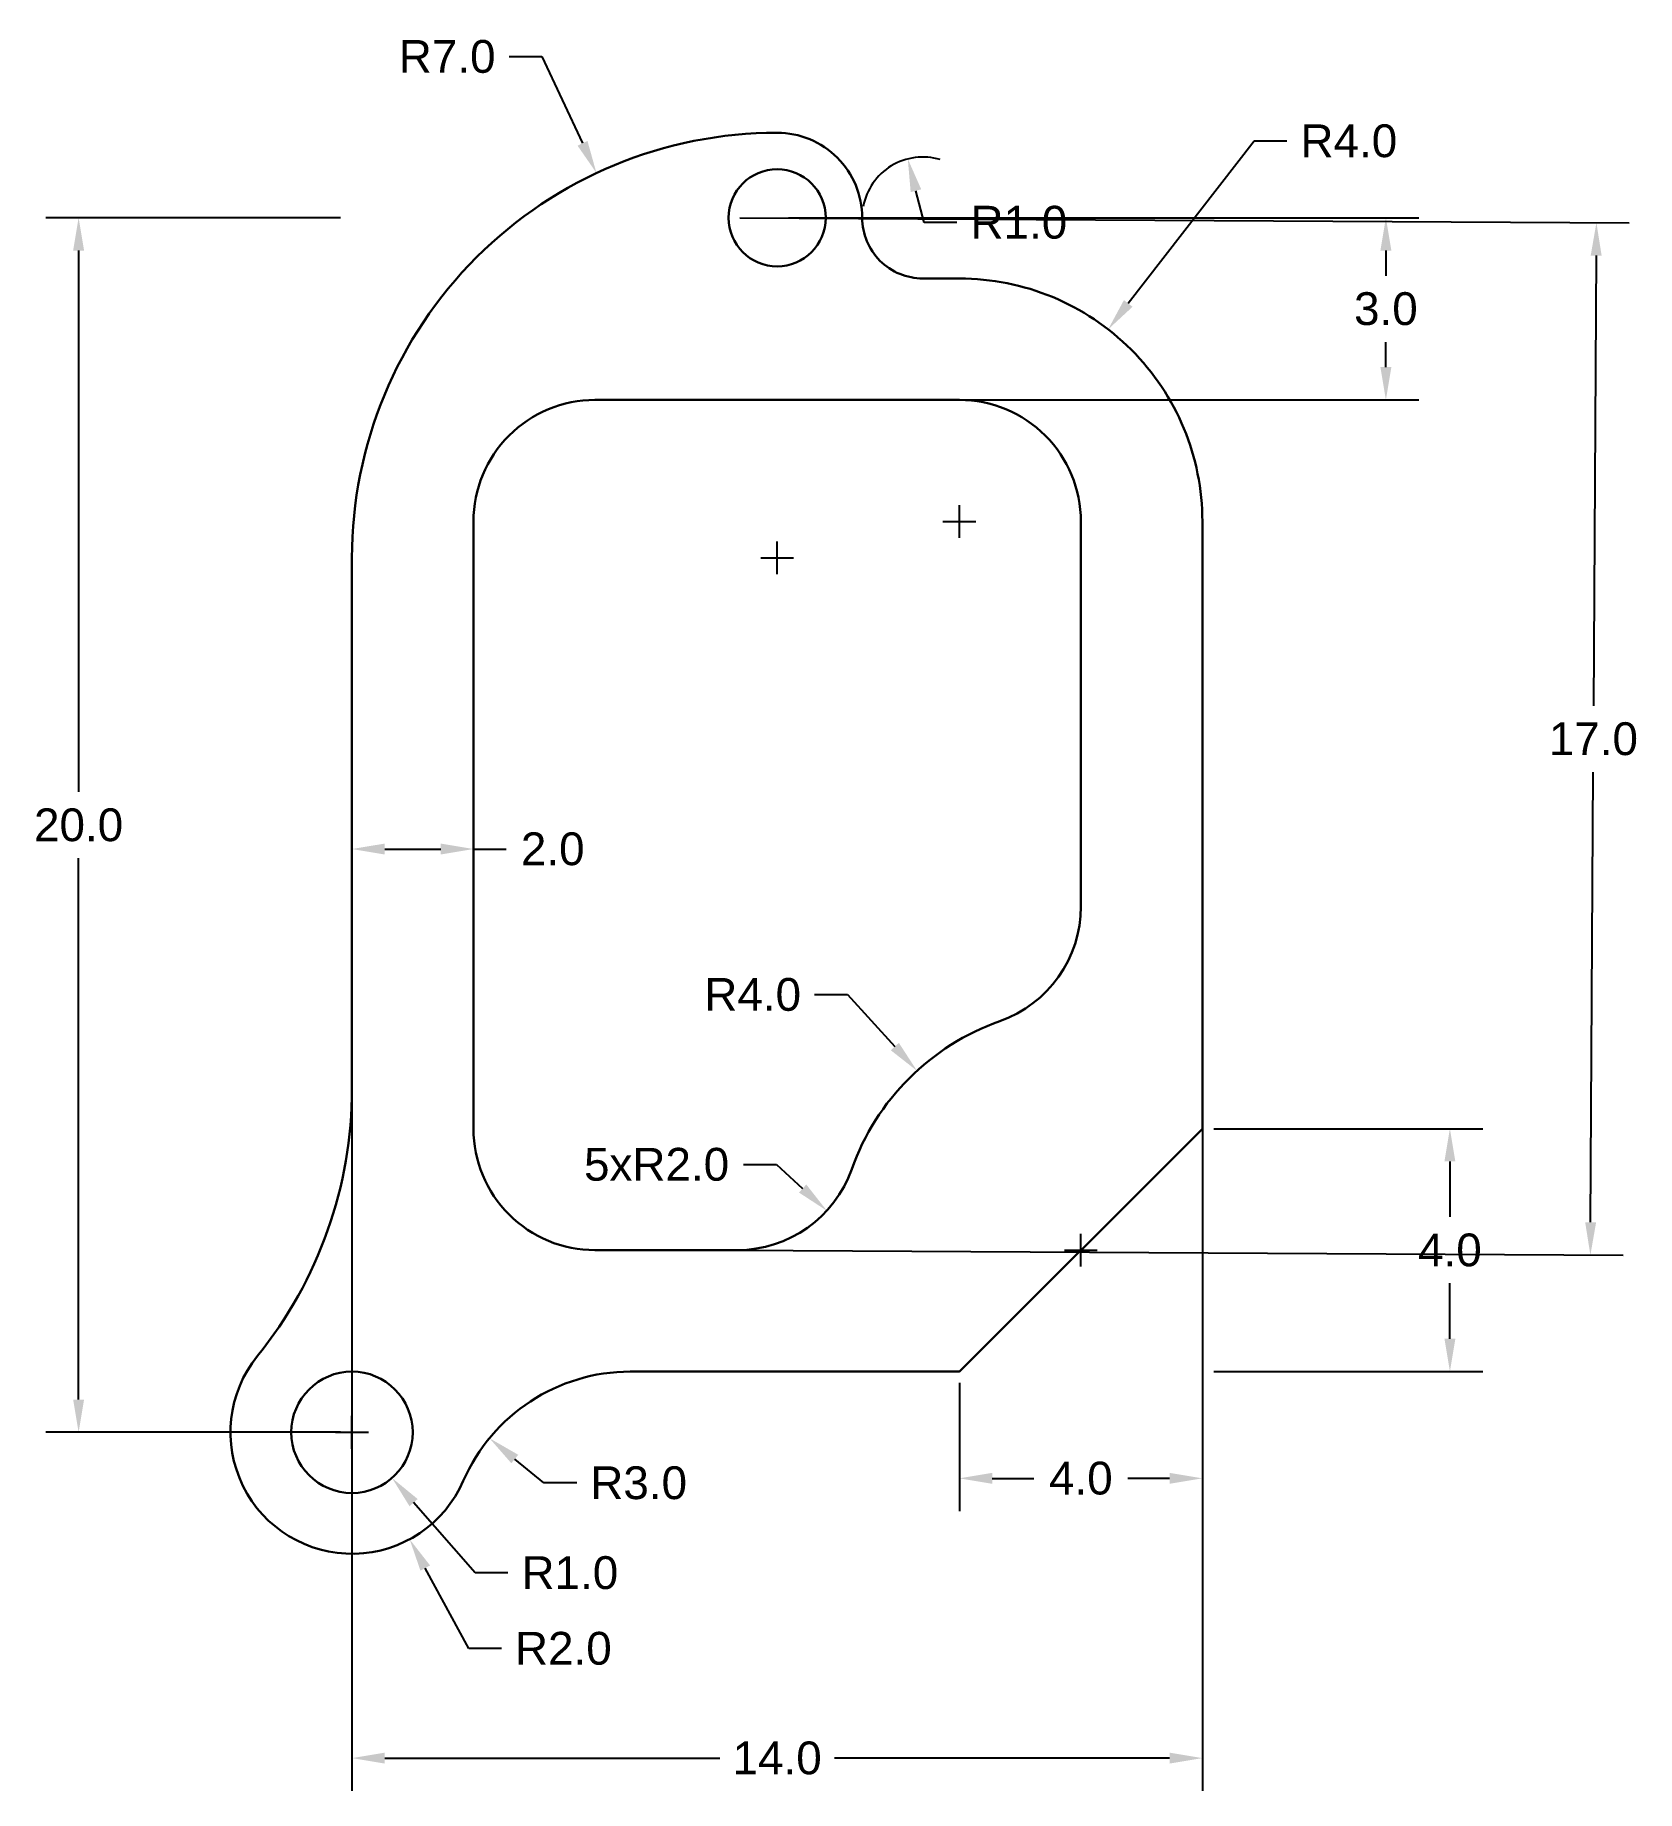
# Model space of a CAD drawing. Header units: millimetres. Extents: x 11.9 to 38.3, y 9.7 to 38.6.
import ezdxf

# ---------------------------------------------------------------- set-up
doc = ezdxf.new("R2010")
doc.units = ezdxf.units.MM
doc.header["$MEASUREMENT"] = 0
doc.layers.add('annotation', color=251, linetype='Continuous')
doc.styles.get("Standard").update_dxf_attribs({"font": 'arial.ttf'})
doc.dimstyles.get("Standard").update_dxf_attribs({"dimscale": 3, "dimtxt": 0.18, "dimasz": 0.18, "dimexe": 0.18, "dimexo": 0.0625, "dimgap": 0.09, "dimtad": 0, "dimtih": 1, "dimtoh": 1, "dimdec": 1, "dimzin": 0, "dimdsep": 46, "dimtxsty": 'Standard', "dimcen": 0.09, "dimadec": 0, "dimazin": 0, "dimtfac": 1, "dimtdec": 1, "dimtofl": 0, "dimtmove": 0, "dimatfit": 3, "dimfxl": 1, "dimtolj": 1, "dimtzin": 0, "dimarcsym": 0})

# ---------------------------------------------------------------- blocks, each defined once
blk = doc.blocks.new('*D2')
at = {"layer": 'annotation', "color": 0, "lineweight": -2, "transparency": 16777216}
for p, q in [((24.344, 35.574), (34.719, 35.574)), ((34.179, 35.034), (34.179, 34.62)), ((34.179, 33.114), (34.179, 33.528)), ((24.344, 32.574), (34.719, 32.574))]:
    blk.add_line(p, q, dxfattribs=at)
at = {"layer": 'annotation', "color": 0, "transparency": 16777216}
for points in [[(34.089, 35.034), (34.269, 35.034), (34.179, 35.574)], [(34.089, 33.114), (34.269, 33.114), (34.179, 32.574)]]:
    blk.add_solid(points, dxfattribs=at)
at = {"layer": 'Defpoints', "color": 0, "transparency": 16777216}
for p in [(24.157, 35.574), (34.179, 35.574), (24.157, 32.574)]:
    blk.add_point(p, dxfattribs=at)
at = {"layer": 'annotation', "color": 0, "transparency": 16777216, "insert": (34.179, 34.074), "char_height": 0.54, "attachment_point": 5}
blk.add_mtext('\\A1;3.0', dxfattribs=at)
blk = doc.blocks.new('*D3')
at = {"layer": 'annotation', "color": 0, "lineweight": -2, "transparency": 16777216}
for p, q in [((16.969, 35.574), (12.116, 35.574)), ((12.656, 35.034), (12.656, 26.12)), ((12.656, 16.114), (12.656, 25.029)), ((16.969, 15.574), (12.116, 15.574))]:
    blk.add_line(p, q, dxfattribs=at)
at = {"layer": 'annotation', "color": 0, "transparency": 16777216}
for points in [[(12.566, 35.034), (12.746, 35.034), (12.656, 35.574)], [(12.566, 16.114), (12.746, 16.114), (12.656, 15.574)]]:
    blk.add_solid(points, dxfattribs=at)
at = {"layer": 'Defpoints', "color": 0, "transparency": 16777216}
for p in [(12.656, 35.574), (17.157, 35.574), (17.157, 15.574)]:
    blk.add_point(p, dxfattribs=at)
at = {"layer": 'annotation', "color": 0, "transparency": 16777216, "insert": (12.656, 25.574), "char_height": 0.54, "attachment_point": 5}
blk.add_mtext('\\A1;20.0', dxfattribs=at)
blk = doc.blocks.new('*D4')
at = {"layer": 'annotation', "color": 0, "lineweight": -2, "transparency": 16777216}
for p, q in [((17.157, 25.415), (17.157, 24.639)), ((17.697, 25.179), (18.617, 25.179)), ((19.157, 25.415), (19.157, 24.639)), ((19.157, 25.179), (19.697, 25.179))]:
    blk.add_line(p, q, dxfattribs=at)
at = {"layer": 'annotation', "color": 0, "transparency": 16777216}
for points in [[(17.697, 25.269), (17.697, 25.089), (17.157, 25.179)], [(18.617, 25.269), (18.617, 25.089), (19.157, 25.179)]]:
    blk.add_solid(points, dxfattribs=at)
at = {"layer": 'Defpoints', "color": 0, "transparency": 16777216}
for p in [(17.157, 25.603), (19.157, 25.603), (19.157, 25.179)]:
    blk.add_point(p, dxfattribs=at)
at = {"layer": 'annotation', "color": 0, "transparency": 16777216, "insert": (20.462, 25.179), "char_height": 0.54, "attachment_point": 5}
blk.add_mtext('\\A1;2.0', dxfattribs=at)
blk = doc.blocks.new('*D5')
at = {"layer": 'annotation', "color": 0, "lineweight": -2, "transparency": 16777216}
for p, q in [((24.773, 22.781), (25.313, 22.781)), ((25.313, 22.781), (26.094, 21.926)), ((29.157, 18.304), (29.157, 18.844)), ((28.887, 18.574), (29.427, 18.574))]:
    blk.add_line(p, q, dxfattribs=at)
at = {"layer": 'annotation', "color": 0, "transparency": 16777216}
blk.add_solid([(26.161, 21.987), (26.028, 21.865), (26.459, 21.527)], dxfattribs=at)
at = {"layer": 'Defpoints', "color": 0, "transparency": 16777216}
for p in [(26.459, 21.527), (29.157, 18.574)]:
    blk.add_point(p, dxfattribs=at)
at = {"layer": 'annotation', "color": 0, "transparency": 16777216, "insert": (23.754, 22.781), "char_height": 0.54, "attachment_point": 5}
blk.add_mtext('\\A1;R4.0', dxfattribs=at)
blk = doc.blocks.new('*D6')
at = {"layer": 'annotation', "color": 0, "lineweight": -2, "transparency": 16777216}
for p, q in [((23.604, 19.984), (24.144, 19.984)), ((24.144, 19.984), (24.576, 19.588))]:
    blk.add_line(p, q, dxfattribs=at)
at = {"layer": 'annotation', "color": 0, "transparency": 16777216}
blk.add_solid([(24.637, 19.654), (24.516, 19.522), (24.975, 19.223)], dxfattribs=at)
at = {"layer": 'Defpoints', "color": 0, "transparency": 16777216}
for p in [(23.5, 20.574), (24.975, 19.223)]:
    blk.add_point(p, dxfattribs=at)
at = {"layer": 'annotation', "color": 0, "transparency": 16777216, "insert": (22.172, 19.984), "char_height": 0.54, "attachment_point": 5}
blk.add_mtext('\\A1;5xR2.0', dxfattribs=at)
blk = doc.blocks.new('*D7')
at = {"layer": 'annotation', "color": 0, "lineweight": -2, "transparency": 16777216}
for p, q in [((19.743, 38.227), (20.283, 38.227)), ((20.283, 38.227), (20.953, 36.8)), ((24.157, 29.704), (24.157, 30.244)), ((23.887, 29.974), (24.427, 29.974))]:
    blk.add_line(p, q, dxfattribs=at)
at = {"layer": 'annotation', "color": 0, "transparency": 16777216}
blk.add_solid([(21.034, 36.838), (20.871, 36.761), (21.182, 36.311)], dxfattribs=at)
at = {"layer": 'Defpoints', "color": 0, "transparency": 16777216}
for p in [(21.182, 36.311), (24.157, 29.974)]:
    blk.add_point(p, dxfattribs=at)
at = {"layer": 'annotation', "color": 0, "transparency": 16777216, "insert": (18.724, 38.227), "char_height": 0.54, "attachment_point": 5}
blk.add_mtext('\\A1;R7.0', dxfattribs=at)
blk = doc.blocks.new('*D8')
at = {"layer": 'annotation', "color": 0, "lineweight": -2, "transparency": 16777216}
for p, q in [((26.577, 35.497), (26.442, 36.02)), ((27.117, 35.497), (26.577, 35.497))]:
    blk.add_line(p, q, dxfattribs=at)
blk.add_arc((26.557, 35.574), 1, 73.4871, 169.257, dxfattribs=at)
at = {"layer": 'annotation', "color": 0, "transparency": 16777216}
blk.add_solid([(26.529, 36.042), (26.355, 35.997), (26.308, 36.543)], dxfattribs=at)
at = {"layer": 'Defpoints', "color": 0, "transparency": 16777216}
for p in [(26.308, 36.543), (26.557, 35.574)]:
    blk.add_point(p, dxfattribs=at)
at = {"layer": 'annotation', "color": 0, "transparency": 16777216, "insert": (28.136, 35.497), "char_height": 0.54, "attachment_point": 5}
blk.add_mtext('\\A1;R1.0', dxfattribs=at)
blk = doc.blocks.new('*D9')
at = {"layer": 'annotation', "color": 0, "lineweight": -2, "transparency": 16777216}
for p, q in [((32.01, 36.838), (29.937, 34.163)), ((32.55, 36.838), (32.01, 36.838)), ((27.157, 30.304), (27.157, 30.844)), ((26.887, 30.574), (27.427, 30.574))]:
    blk.add_line(p, q, dxfattribs=at)
at = {"layer": 'annotation', "color": 0, "transparency": 16777216}
blk.add_solid([(29.866, 34.218), (30.008, 34.108), (29.606, 33.736)], dxfattribs=at)
at = {"layer": 'Defpoints', "color": 0, "transparency": 16777216}
for p in [(29.606, 33.736), (27.157, 30.574)]:
    blk.add_point(p, dxfattribs=at)
at = {"layer": 'annotation', "color": 0, "transparency": 16777216, "insert": (33.569, 36.838), "char_height": 0.54, "attachment_point": 5}
blk.add_mtext('\\A1;R4.0', dxfattribs=at)
blk = doc.blocks.new('*D10')
at = {"layer": 'annotation', "color": 0, "lineweight": -2, "transparency": 16777216}
for p, q in [((17.157, 15.304), (17.157, 15.844)), ((16.887, 15.574), (17.427, 15.574)), ((19.185, 13.26), (18.172, 14.416)), ((19.725, 13.26), (19.185, 13.26))]:
    blk.add_line(p, q, dxfattribs=at)
at = {"layer": 'annotation', "color": 0, "transparency": 16777216}
blk.add_solid([(18.239, 14.475), (18.104, 14.357), (17.816, 14.822)], dxfattribs=at)
at = {"layer": 'Defpoints', "color": 0, "transparency": 16777216}
for p in [(17.157, 15.574), (17.816, 14.822)]:
    blk.add_point(p, dxfattribs=at)
at = {"layer": 'annotation', "color": 0, "transparency": 16777216, "insert": (20.744, 13.26), "char_height": 0.54, "attachment_point": 5}
blk.add_mtext('\\A1;R1.0', dxfattribs=at)
blk = doc.blocks.new('*D11')
at = {"layer": 'annotation', "color": 0, "lineweight": -2, "transparency": 16777216}
for p, q in [((17.157, 15.304), (17.157, 15.844)), ((16.887, 15.574), (17.427, 15.574)), ((19.078, 12.014), (18.363, 13.339)), ((19.618, 12.014), (19.078, 12.014))]:
    blk.add_line(p, q, dxfattribs=at)
at = {"layer": 'annotation', "color": 0, "transparency": 16777216}
blk.add_solid([(18.442, 13.382), (18.284, 13.296), (18.106, 13.814)], dxfattribs=at)
at = {"layer": 'Defpoints', "color": 0, "transparency": 16777216}
for p in [(17.157, 15.574), (18.106, 13.814)]:
    blk.add_point(p, dxfattribs=at)
at = {"layer": 'annotation', "color": 0, "transparency": 16777216, "insert": (20.637, 12.014), "char_height": 0.54, "attachment_point": 5}
blk.add_mtext('\\A1;R2.0', dxfattribs=at)
blk = doc.blocks.new('*D12')
at = {"layer": 'annotation', "color": 0, "lineweight": -2, "transparency": 16777216}
for p, q in [((20.318, 14.74), (19.837, 15.134)), ((20.858, 14.74), (20.318, 14.74))]:
    blk.add_line(p, q, dxfattribs=at)
at = {"layer": 'annotation', "color": 0, "transparency": 16777216}
blk.add_solid([(19.894, 15.204), (19.78, 15.065), (19.42, 15.477)], dxfattribs=at)
at = {"layer": 'Defpoints', "color": 0, "transparency": 16777216}
for p in [(19.42, 15.477), (21.739, 13.574)]:
    blk.add_point(p, dxfattribs=at)
at = {"layer": 'annotation', "color": 0, "transparency": 16777216, "insert": (21.877, 14.74), "char_height": 0.54, "attachment_point": 5}
blk.add_mtext('\\A1;R3.0', dxfattribs=at)
blk = doc.blocks.new('*D13')
at = {"layer": 'annotation', "color": 0, "lineweight": -2, "transparency": 16777216}
for p, q in [((27.157, 16.387), (27.157, 14.276)), ((31.157, 16.387), (31.157, 14.276)), ((27.697, 14.816), (28.385, 14.816)), ((30.617, 14.816), (29.928, 14.816))]:
    blk.add_line(p, q, dxfattribs=at)
at = {"layer": 'annotation', "color": 0, "transparency": 16777216}
for points in [[(27.697, 14.906), (27.697, 14.726), (27.157, 14.816)], [(30.617, 14.906), (30.617, 14.726), (31.157, 14.816)]]:
    blk.add_solid(points, dxfattribs=at)
at = {"layer": 'Defpoints', "color": 0, "transparency": 16777216}
for p in [(27.157, 16.574), (31.157, 16.574), (31.157, 14.816)]:
    blk.add_point(p, dxfattribs=at)
at = {"layer": 'annotation', "color": 0, "transparency": 16777216, "insert": (29.157, 14.816), "char_height": 0.54, "attachment_point": 5}
blk.add_mtext('\\A1;4.0', dxfattribs=at)
blk = doc.blocks.new('*D14')
at = {"layer": 'annotation', "color": 0, "lineweight": -2, "transparency": 16777216}
for p, q in [((31.344, 20.574), (35.773, 20.574)), ((35.233, 20.034), (35.233, 19.12)), ((35.233, 17.114), (35.233, 18.029)), ((31.344, 16.574), (35.773, 16.574))]:
    blk.add_line(p, q, dxfattribs=at)
at = {"layer": 'annotation', "color": 0, "transparency": 16777216}
for points in [[(35.143, 20.034), (35.323, 20.034), (35.233, 20.574)], [(35.143, 17.114), (35.323, 17.114), (35.233, 16.574)]]:
    blk.add_solid(points, dxfattribs=at)
at = {"layer": 'Defpoints', "color": 0, "transparency": 16777216}
for p in [(31.157, 20.574), (31.157, 16.574), (35.233, 16.574)]:
    blk.add_point(p, dxfattribs=at)
at = {"layer": 'annotation', "color": 0, "transparency": 16777216, "insert": (35.233, 18.574), "char_height": 0.54, "attachment_point": 5}
blk.add_mtext('\\A1;4.0', dxfattribs=at)
blk = doc.blocks.new('*D15')
at = {"layer": 'annotation', "color": 0, "lineweight": -2, "transparency": 16777216}
for p, q in [((23.544, 35.573), (38.185, 35.489)), ((37.641, 34.952), (37.599, 27.537)), ((37.55, 19.032), (37.592, 26.446)), ((23.446, 18.573), (38.086, 18.489))]:
    blk.add_line(p, q, dxfattribs=at)
at = {"layer": 'annotation', "color": 0, "transparency": 16777216}
for points in [[(37.551, 34.952), (37.731, 34.951), (37.645, 35.492)], [(37.46, 19.032), (37.64, 19.031), (37.546, 18.492)]]:
    blk.add_solid(points, dxfattribs=at)
at = {"layer": 'Defpoints', "color": 0, "transparency": 16777216}
for p in [(23.357, 35.574), (37.645, 35.492), (23.259, 18.574)]:
    blk.add_point(p, dxfattribs=at)
at = {"layer": 'annotation', "color": 0, "transparency": 16777216, "insert": (37.595, 26.992), "char_height": 0.54, "attachment_point": 5}
blk.add_mtext('\\A1;17.0', dxfattribs=at)
blk = doc.blocks.new('*D16')
at = {"layer": 'annotation', "color": 0, "lineweight": -2, "transparency": 16777216}
for p, q in [((17.157, 21.044), (17.157, 9.669)), ((31.157, 21.044), (31.157, 9.669)), ((17.697, 10.209), (23.212, 10.209)), ((30.617, 10.209), (25.102, 10.209))]:
    blk.add_line(p, q, dxfattribs=at)
at = {"layer": 'annotation', "color": 0, "transparency": 16777216}
for points in [[(17.697, 10.299), (17.697, 10.119), (17.157, 10.209)], [(30.617, 10.299), (30.617, 10.119), (31.157, 10.209)]]:
    blk.add_solid(points, dxfattribs=at)
at = {"layer": 'Defpoints', "color": 0, "transparency": 16777216}
for p in [(17.157, 21.231), (31.157, 21.231), (31.157, 10.209)]:
    blk.add_point(p, dxfattribs=at)
at = {"layer": 'annotation', "color": 0, "transparency": 16777216, "insert": (24.157, 10.209), "char_height": 0.54, "attachment_point": 5}
blk.add_mtext('\\A1;14.0', dxfattribs=at)

msp = doc.modelspace()

# ---------------------------------------------------------------- linework, layer by layer
at = {"lineweight": 30}
for points in [[(26.557, 34.574, -0.414214), (25.557, 35.574, 0.414214), (24.157, 36.974, 0.414214), (17.157, 29.974), (17.157, 21.231, -0.171573), (15.601, 16.831, 1.143944), (18.99, 14.774, -0.298217), (21.739, 16.574), (27.157, 16.574), (31.157, 20.574), (31.157, 30.574, 0.414214), (27.157, 34.574)], [(29.157, 30.574, 0.414214), (27.157, 32.574), (21.157, 32.574, 0.414214), (19.157, 30.574), (19.157, 20.574, 0.414214), (21.157, 18.574), (23.5, 18.574, 0.317837), (25.385, 19.908, -0.226541), (27.823, 22.345, 0.317837), (29.157, 24.231)]]:
    msp.add_lwpolyline(points, format="xyb", close=True, dxfattribs=at)
for centre, radius in [((24.157, 35.574), 0.8), ((17.157, 15.574), 1)]:
    msp.add_circle(centre, radius, dxfattribs=at)

# ---------------------------------------------------------------- dimensions: what is measured, and where the dimension line sits
at = {"layer": 'annotation'}
for center, mpoint, picture, middle in [((24.157, 29.974), (21.182, 36.311), '*D7', (18.724, 38.227)), ((27.157, 30.574), (29.606, 33.736), '*D9', (33.569, 36.838)), ((26.557, 35.574), (26.308, 36.543), '*D8', (28.136, 35.497)), ((29.157, 18.574), (26.459, 21.527), '*D5', (23.754, 22.781)), ((17.157, 15.574), (17.816, 14.822), '*D10', (20.744, 13.26)), ((17.157, 15.574), (18.106, 13.814), '*D11', (20.637, 12.014)), ((21.739, 13.574), (19.42, 15.477), '*D12', (21.877, 14.74))]:
    dim = msp.add_radius_dim(center=center, mpoint=mpoint, dimstyle='Standard', dxfattribs=at)
    dim.commit()
    dim.dimension.update_dxf_attribs({"geometry": picture, "text_midpoint": middle, "dimtype": 164})
for base, p1, p2, picture, middle in [((12.656, 35.574), (17.157, 15.574), (17.157, 35.574), '*D3', (12.656, 25.574)), ((34.179, 35.574), (24.157, 32.574), (24.157, 35.574), '*D2', (34.179, 34.074)), ((35.233, 16.574), (31.157, 20.574), (31.157, 16.574), '*D14', (35.233, 18.574))]:
    dim = msp.add_linear_dim(base=base, p1=p1, p2=p2, angle=90, dimstyle='Standard', dxfattribs=at)
    dim.commit()
    dim.dimension.update_dxf_attribs({"geometry": picture, "text_midpoint": middle})
for p1, p2, distance, picture, middle in [((23.259, 18.574), (23.357, 35.574), -14.288, '*D15', (37.595, 26.992)), ((17.157, 25.603), (19.157, 25.603), -0.424, '*D4', (20.462, 25.179))]:
    dim = msp.add_aligned_dim(p1=p1, p2=p2, distance=distance, dimstyle='Standard', dxfattribs=at)
    dim.commit()
    dim.dimension.update_dxf_attribs({"geometry": picture, "text_midpoint": middle})
for base, p1, p2, picture, middle in [((31.157, 10.209), (17.157, 21.231), (31.157, 21.231), '*D16', (24.157, 10.209)), ((31.157, 14.816), (27.157, 16.574), (31.157, 16.574), '*D13', (29.157, 14.816))]:
    dim = msp.add_linear_dim(base=base, p1=p1, p2=p2, dimstyle='Standard', dxfattribs=at)
    dim.commit()
    dim.dimension.update_dxf_attribs({"geometry": picture, "text_midpoint": middle})
dim = msp.add_radius_dim(center=(23.5, 20.574), mpoint=(24.975, 19.223), text='5x<>', dimstyle='Standard', dxfattribs=at)
dim.commit()
dim.dimension.update_dxf_attribs({"geometry": '*D6', "text_midpoint": (22.172, 19.984), "dimtype": 164})

doc.saveas('drawing.dxf')
